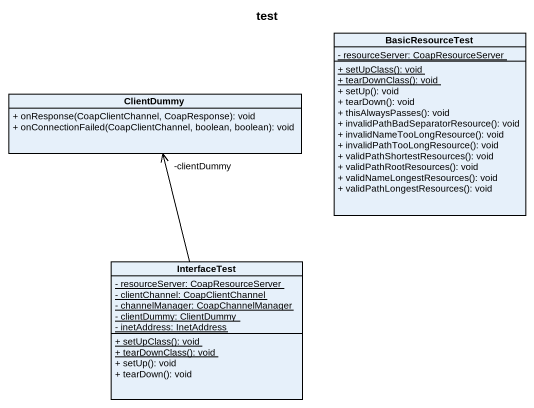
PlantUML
@startuml
title test
hide circle
hide empty members
skinparam classAttributeIconSize 0
class BasicResourceTest {
  {static} - resourceServer: CoapResourceServer
  {static} + setUpClass(): void
  {static} + tearDownClass(): void
  + setUp(): void
  + tearDown(): void
  + thisAlwaysPasses(): void
  + invalidPathBadSeparatorResource(): void
  + invalidNameTooLongResource(): void
  + invalidPathTooLongResource(): void
  + validPathShortestResources(): void
  + validPathRootResources(): void
  + validNameLongestResources(): void
  + validPathLongestResources(): void
}
class ClientDummy {
  + onResponse(CoapClientChannel, CoapResponse): void
  + onConnectionFailed(CoapClientChannel, boolean, boolean): void
}
class InterfaceTest {
  {static} - resourceServer: CoapResourceServer
  {static} - clientChannel: CoapClientChannel
  {static} - channelManager: CoapChannelManager
  {static} - clientDummy: ClientDummy
  {static} - inetAddress: InetAddress
  {static} + setUpClass(): void
  {static} + tearDownClass(): void
  + setUp(): void
  + tearDown(): void
}
InterfaceTest -up-> "-clientDummy" ClientDummy
@enduml
